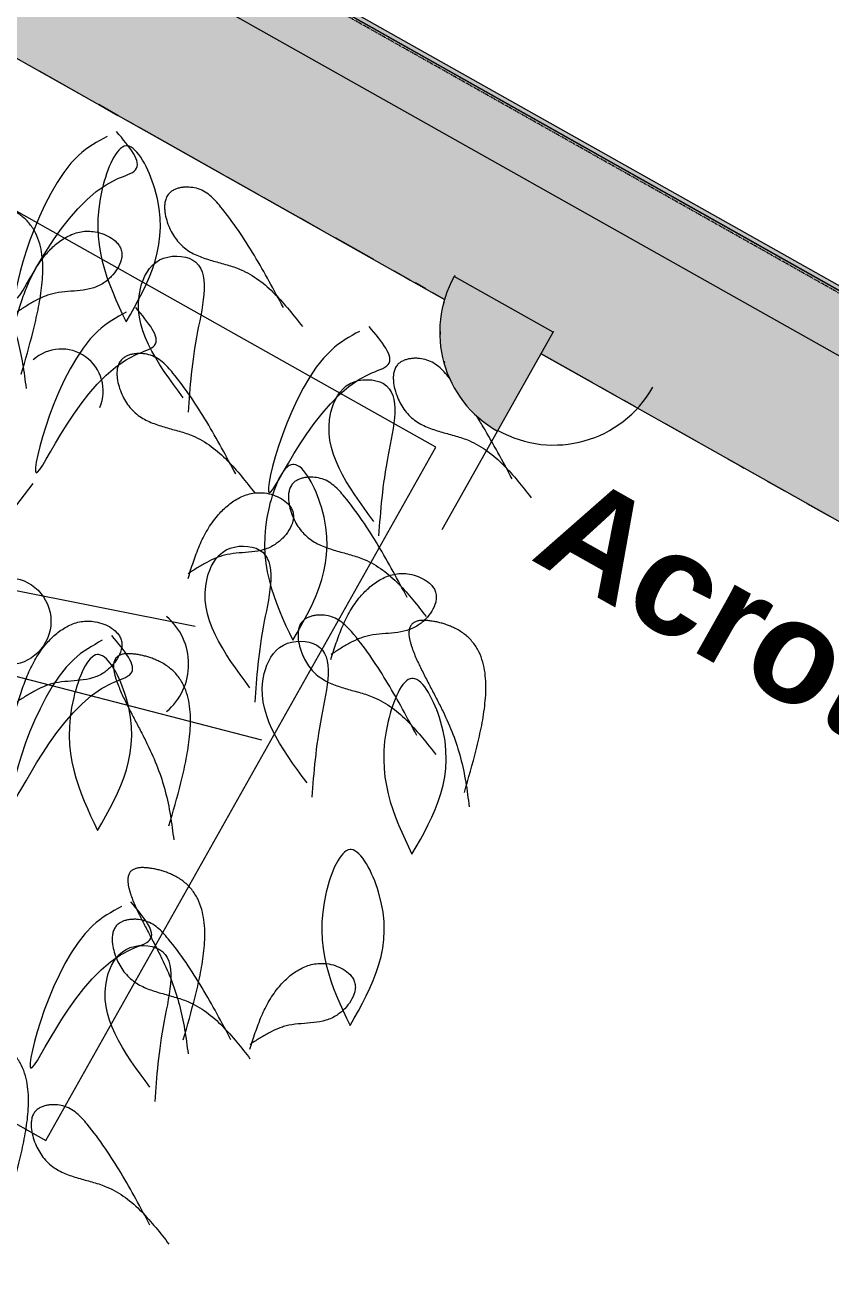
# Model space of a CAD drawing. Header units: millimetres. Extents: x 139864 to 546726, y 40253 to 3921401762.
# Drawn here: x 273551 to 274969, y 92598 to 94809 of the extents above; entities that cross this region are included whole.
import ezdxf

# ---------------------------------------------------------------- set-up
doc = ezdxf.new("R2010")
doc.units = ezdxf.units.MM
doc.linetypes.add('Démoli', pattern=[2.812, 1.875, -0.937])
for name, color, linetype, lineweight in [('AS-22_MOYEN', 3, 'Continuous', 13), ('AS-24_TRES-FIN', 9, 'Continuous', 9), ('AS-29_DEMOLITION', 5, 'Démoli', 13), ('AS-30_COTE-1', 1, 'Continuous', 5), ('AS-31_TXT-1', 32, 'Continuous', 5), ('AS-41_SANITAIRES', 9, 'Continuous', 9), ('AS-42_VEGETATION', 9, 'Continuous', 9)]:
    doc.layers.add(name, color=color, linetype=linetype, lineweight=lineweight)
doc.styles.add('Arial_B_5', font='arialbd.ttf', dxfattribs={"height": 180})
doc.styles.add('Trebuchet MS_2', font='trebuc.ttf', dxfattribs={"height": 165})
doc.dimstyles.new('Cotes_linéaires', dxfattribs={"dimscale": 304.8, "dimtxt": 170.1069, "dimasz": 0.615157, "dimexe": 0.492126, "dimexo": 0.0625, "dimgap": 0.049213, "dimtad": 1, "dimdec": 0, "dimlfac": 0.1, "dimzin": 0, "dimdsep": 46, "dimtxsty": 'Trebuchet MS_2', "dimblk1": 'OBLIQUE', "dimblk2": 'OBLIQUE', "dimsah": 1, "dimcen": 0.09, "dimdle": 0.246063, "dimazin": 0, "dimtfac": 1, "dimtdec": 4, "dimtix": 1, "dimtmove": 0, "dimatfit": 3, "dimfxl": 0, "dimtvp": 1, "dimtolj": 1, "dimtzin": 0, "dimarcsym": 0})

# ---------------------------------------------------------------- blocks, each defined once
blk = doc.blocks.new('Bamboo_powder_1_ - Bamboo_powder_1_-V1-12_ Niveau 12 -  BAT BUREAUX')
at = {"layer": 'AS-42_VEGETATION', "color": 8}
for p, q in [((-27.1, 197), (140.6, 414.6)), ((90.3, 230.5), (425.7, 163.6)), ((543.1, -37.3), (90.3, 79.9))]:
    blk.add_line(p, q, dxfattribs=at)
blk.add_circle((94.5, 171.9), 77.2, dxfattribs=at)
for centre, radius, start, end in [((189.9, 577.3), 73.9, 337.1115, 131.9159), ((304.4, 96.6), 109.7, 310.2856, 49.7144)]:
    blk.add_arc(centre, radius, start, end, dxfattribs=at)
for points, knots in [([(270.5, 1025.6), (253.4, 1016.2), (158.4, 964.6), (54.4, 566.6), (197.2, 929.1), (343.5, 967.5), (309.8, 1007.4), (287.3, 1033.9)], [0, 0, 0, 0, 68.487845, 378.701334, 688.629593, 731.112627, 815.982069, 815.982069, 815.982069, 815.982069]), ([(305.9, 1008.8), (305.3, 1008.9), (286.9, 1008.9), (227, 861.2), (271.5, 767.8), (304.1, 699.2)], [370.894655, 370.894655, 370.894655, 370.894655, 374.291112, 471.989834, 741.78931, 741.78931, 741.78931, 741.78931]), ([(304.1, 699.2), (343.7, 768.2), (397.9, 862.5), (324.1, 1007.5), (305.9, 1008.8)], [0, 0, 0, 0, 271.634227, 370.894655, 370.894655, 370.894655, 370.894655]), ([(580.8, 724.3), (564.3, 755.1), (531.4, 816.7), (490, 878.6), (461.6, 912.2), (451.8, 921.8), (440.6, 929.6), (428.1, 934.6), (417.1, 936.2), (408.5, 936.3), (402, 935.7), (395.7, 934.4), (389.5, 932.2), (383.7, 929.1), (378.6, 924.5), (374.8, 918.4), (372.5, 911.2), (371.7, 903.8), (372, 893.8), (374.1, 881.6), (378.7, 867.9), (384.7, 855.2), (392.2, 843.8), (401.3, 833.7), (414.8, 822.7), (433.9, 813.3), (457.7, 806), (481.7, 799.7), (503.4, 792.6), (522.1, 783.3), (543.1, 769.5), (566.4, 748.6), (591.2, 720.4), (606.6, 700.7), (614.3, 690.8)], [0, 0, 0, 0, 0.389406, 0.778812, 0.829321, 0.879831, 0.93034, 0.98085, 1.028865, 1.052873, 1.076881, 1.100889, 1.124897, 1.148904, 1.172912, 1.200489, 1.228066, 1.255643, 1.28322, 1.338374, 1.393528, 1.444017, 1.494505, 1.544994, 1.595482, 1.68786, 1.780238, 1.872615, 1.964993, 2.034763, 2.104532, 2.244072, 2.383611, 2.52315, 2.52315, 2.52315, 2.52315]), ([(119.6, 607.1), (126.8, 632.1), (137.6, 669.7), (149.5, 720.4), (156, 758.9), (158.2, 791.5), (156.3, 817.5), (152.5, 836.7), (145.6, 855.1), (135.1, 871.7), (121.1, 885.6), (107.8, 894), (97.1, 899), (89.8, 901.9), (82.3, 904.4), (74.7, 906.5), (67, 908.1), (60.5, 909.1), (55.3, 909.7), (51.3, 910), (47.4, 910.1), (42.8, 910), (37.7, 909.2), (33, 907.5), (29.5, 905.4), (27.3, 903.6), (25.4, 901.4), (24, 898.8), (23, 896.1), (22.4, 893.1), (22, 890.2), (21.9, 886.2), (22.3, 881.4), (23.4, 875.7), (24.9, 870.1), (27.1, 862.7), (30.4, 853.6), (34.9, 842.9), (41.4, 828.8), (50.1, 811.5), (60.8, 790.9), (71.6, 770.3), (85.2, 743.6), (100.2, 709.8), (113.6, 668.2), (122.5, 625.4), (126.2, 596.5), (128, 582)], [0, 0, 0, 0, 0.290418, 0.435628, 0.580837, 0.726046, 0.798651, 0.871255, 0.94386, 1.016464, 1.089069, 1.161674, 1.190957, 1.22024, 1.249524, 1.278807, 1.308091, 1.337374, 1.352016, 1.366658, 1.3813, 1.395941, 1.417523, 1.439104, 1.449895, 1.460686, 1.471477, 1.482267, 1.493058, 1.503849, 1.51464, 1.52543, 1.547012, 1.568593, 1.590175, 1.611756, 1.654919, 1.698082, 1.741245, 1.827571, 1.913898, 2.000224, 2.08655, 2.248995, 2.411441, 2.573886, 2.736332, 2.736332, 2.736332, 2.736332]), ([(111.2, 707.6), (114.3, 717.3), (120.4, 736.9), (131, 765.7), (144.5, 793.4), (160.9, 816.8), (179.4, 835.6), (199.1, 849.6), (217.9, 856.9), (233.9, 859), (247.2, 858.4), (261.2, 855.1), (275.4, 848.7), (285.9, 841), (292.4, 832.8), (295.3, 826.7), (296.5, 821.4), (296.8, 815.5), (295.4, 805.3), (289.1, 792.1), (280.1, 780.7), (271.7, 772.8), (264.1, 767.1), (255.2, 762.1), (241.4, 756.9), (223.3, 753.9), (201.5, 752.7), (183.7, 750.9), (170.4, 747.5), (158.3, 743.2), (143.8, 736.2), (127.3, 726.4), (116.6, 719.4), (111.2, 715.9)], [0, 0, 0, 0, 0.114208, 0.228417, 0.342625, 0.456833, 0.546121, 0.635408, 0.724695, 0.769339, 0.813983, 0.87156, 0.929136, 0.986713, 1.015502, 1.04429, 1.06037, 1.076449, 1.108609, 1.172927, 1.237245, 1.269405, 1.301564, 1.342298, 1.383031, 1.464499, 1.545966, 1.627434, 1.663149, 1.698864, 1.770294, 1.841724, 1.913154, 1.913154, 1.913154, 1.913154]), ([(404.7, 565.3), (358.6, 627.4), (299, 707.6), (354.3, 818.1), (461.1, 815.7), (422.1, 665.3), (416.2, 583.6), (413.1, 540.2)], [0, 0, 0, 0, 234.323456, 302.761392, 369.283025, 511.876369, 674.239163, 674.239163, 674.239163, 674.239163]), ([(304.2, 716), (287.1, 706.7), (192.7, 655.4), (89.3, 259.8), (231.3, 620.1), (376.7, 658.3), (343.2, 697.9), (320.9, 724.3)], [0, 0, 0, 0, 68.487845, 378.701333, 688.629593, 731.112626, 815.982069, 815.982069, 815.982069, 815.982069]), ([(714.9, 682.4), (697.8, 673.1), (602.8, 621.5), (498.8, 223.5), (641.6, 586), (787.9, 624.4), (754.2, 664.3), (731.7, 690.8)], [0, 0, 0, 0, 68.487845, 378.701333, 688.629593, 731.112627, 815.982069, 815.982069, 815.982069, 815.982069]), ([(496.9, 431.4), (480.5, 462.2), (447.5, 523.7), (406.1, 585.7), (377.8, 619.3), (368, 628.8), (356.8, 636.6), (344.2, 641.6), (333.3, 643.3), (324.6, 643.4), (318.2, 642.8), (311.8, 641.5), (305.6, 639.3), (299.8, 636.1), (294.7, 631.6), (291, 625.5), (288.7, 618.2), (287.8, 610.8), (288.1, 600.9), (290.3, 588.7), (294.8, 575), (300.9, 562.3), (308.4, 550.9), (317.5, 540.8), (331, 529.8), (350.1, 520.4), (373.8, 513.1), (397.8, 506.7), (419.6, 499.7), (438.3, 490.4), (459.2, 476.6), (482.6, 455.7), (507.3, 427.4), (522.8, 407.7), (530.5, 397.9)], [0, 0, 0, 0, 0.389406, 0.778812, 0.829321, 0.879831, 0.93034, 0.98085, 1.028865, 1.052873, 1.076881, 1.100889, 1.124897, 1.148904, 1.172912, 1.200489, 1.228066, 1.255643, 1.28322, 1.338374, 1.393528, 1.444017, 1.494505, 1.544994, 1.595482, 1.68786, 1.780238, 1.872615, 1.964993, 2.034763, 2.104532, 2.244072, 2.383611, 2.52315, 2.52315, 2.52315, 2.52315]), ([(875, 597.9), (874.3, 598.8), (870.7, 603.2), (864.1, 611), (854.3, 620.5), (843.1, 628.3), (830.6, 633.3), (819.6, 634.9), (811, 635), (804.5, 634.4), (798.2, 633.1), (791.9, 630.9), (786.1, 627.8), (781, 623.3), (777.3, 617.1), (775, 609.9), (774.2, 602.5), (774.4, 592.5), (776.6, 580.3), (781.2, 566.6), (787.2, 553.9), (794.7, 542.5), (803.8, 532.4), (817.3, 521.4), (836.4, 512), (860.2, 504.7), (884.2, 498.4), (905.9, 491.3), (924.6, 482), (945.5, 468.3), (968.9, 447.3), (993.7, 419.1), (1009.1, 399.4), (1016.8, 389.5)], [0.765947, 0.765947, 0.765947, 0.765947, 0.778812, 0.829321, 0.879831, 0.93034, 0.98085, 1.028865, 1.052873, 1.076881, 1.100889, 1.124897, 1.148904, 1.172912, 1.200489, 1.228066, 1.255643, 1.28322, 1.338374, 1.393528, 1.444017, 1.494505, 1.544994, 1.595482, 1.68786, 1.780238, 1.872615, 1.964993, 2.034763, 2.104532, 2.244072, 2.383611, 2.52315, 2.52315, 2.52315, 2.52315]), ([(740.1, 347.7), (694, 409.8), (634.4, 490), (689.7, 600.5), (796.5, 598.1), (757.5, 447.7), (751.6, 366), (748.5, 322.6)], [0, 0, 0, 0, 234.323456, 302.761392, 369.283025, 511.876369, 674.239163, 674.239163, 674.239163, 674.239163]), ([(983.3, 423), (966.8, 453.8), (946.7, 491.4), (924.3, 527.8), (920.1, 534.4)], [0, 0, 0, 0, 0.3894058, 0.4762625, 0.4762625, 0.4762625, 0.4762625]), ([(599.4, 448.1), (598.8, 448.2), (580.4, 448.2), (520.5, 300.5), (564.9, 207.1), (597.6, 138.5)], [370.894655, 370.894655, 370.894655, 370.894655, 374.291113, 471.989834, 741.78931, 741.78931, 741.78931, 741.78931]), ([(597.6, 138.5), (637.2, 207.5), (691.3, 301.8), (617.5, 446.8), (599.4, 448.1)], [0, 0, 0, 0, 271.634227, 370.894655, 370.894655, 370.894655, 370.894655]), ([(798.8, 213.8), (782.3, 244.6), (749.4, 306.1), (708, 368.1), (679.6, 401.7), (669.9, 411.2), (658.6, 419.1), (646.1, 424), (635.1, 425.7), (626.5, 425.8), (620, 425.2), (613.7, 423.9), (607.5, 421.7), (601.7, 418.6), (596.6, 414), (592.8, 407.9), (590.5, 400.6), (589.7, 393.2), (590, 383.3), (592.1, 371.1), (596.7, 357.4), (602.7, 344.7), (610.2, 333.3), (619.3, 323.2), (632.9, 312.2), (651.9, 302.8), (675.7, 295.5), (699.7, 289.1), (721.5, 282.1), (740.1, 272.8), (761.1, 259), (784.4, 238.1), (809.2, 209.8), (824.6, 190.1), (832.3, 180.3)], [0, 0, 0, 0, 0.389406, 0.778812, 0.829321, 0.879831, 0.93034, 0.98085, 1.028865, 1.052873, 1.076881, 1.100889, 1.124897, 1.148904, 1.172912, 1.200489, 1.228066, 1.255643, 1.28322, 1.338374, 1.393528, 1.444017, 1.494505, 1.544994, 1.595482, 1.68786, 1.780238, 1.872615, 1.964993, 2.034763, 2.104532, 2.244072, 2.383611, 2.52315, 2.52315, 2.52315, 2.52315]), ([(413.1, 247.3), (416.1, 257), (422.2, 276.6), (432.8, 305.4), (446.4, 333.1), (462.8, 356.5), (481.2, 375.3), (500.9, 389.3), (519.8, 396.6), (535.8, 398.7), (549, 398.1), (563, 394.8), (577.3, 388.4), (587.8, 380.7), (594.3, 372.5), (597.2, 366.4), (598.3, 361.1), (598.7, 355.2), (597.2, 345), (591, 331.8), (582, 320.4), (573.5, 312.5), (566, 306.8), (557, 301.8), (543.3, 296.6), (525.2, 293.6), (503.3, 292.4), (485.6, 290.6), (472.3, 287.2), (460.2, 282.9), (445.7, 275.9), (429.2, 266.1), (418.5, 259.1), (413.1, 255.6)], [0, 0, 0, 0, 0.114208, 0.228417, 0.342625, 0.456833, 0.546121, 0.635408, 0.724695, 0.769339, 0.813983, 0.87156, 0.929136, 0.986713, 1.015502, 1.04429, 1.06037, 1.076449, 1.108609, 1.172927, 1.237245, 1.269405, 1.301564, 1.342298, 1.383031, 1.464499, 1.545966, 1.627434, 1.663149, 1.698864, 1.770294, 1.841724, 1.913154, 1.913154, 1.913154, 1.913154]), ([(522.1, 54.8), (476, 116.9), (416.4, 197.1), (471.7, 307.6), (578.5, 305.2), (539.4, 154.8), (533.6, 73.1), (530.5, 29.7)], [0, 0, 0, 0, 234.323456, 302.761391, 369.283025, 511.876369, 674.239163, 674.239163, 674.239163, 674.239163]), ([(664.6, 105), (667.7, 114.8), (673.8, 134.3), (684.4, 163.2), (697.9, 190.8), (714.3, 214.2), (732.8, 233), (752.5, 247), (771.4, 254.4), (787.3, 256.4), (800.6, 255.8), (814.6, 252.5), (828.8, 246.2), (839.3, 238.4), (845.9, 230.2), (848.7, 224.1), (849.9, 218.8), (850.2, 213), (848.8, 202.7), (842.5, 189.5), (833.5, 178.1), (825.1, 170.2), (817.5, 164.5), (808.6, 159.5), (794.8, 154.4), (776.7, 151.3), (754.9, 150.1), (737.1, 148.3), (723.8, 144.9), (711.7, 140.6), (697.2, 133.7), (680.7, 123.8), (670, 116.8), (664.6, 113.3)], [0, 0, 0, 0, 0.114208, 0.228417, 0.342625, 0.456833, 0.546121, 0.635408, 0.724695, 0.769339, 0.813983, 0.87156, 0.929136, 0.986713, 1.015502, 1.04429, 1.06037, 1.076449, 1.108609, 1.172927, 1.237245, 1.269405, 1.301564, 1.342298, 1.383031, 1.464499, 1.545966, 1.627434, 1.663149, 1.698864, 1.770294, 1.841724, 1.913154, 1.913154, 1.913154, 1.913154]), ([(815.6, -28.9), (799.1, 1.9), (766.2, 63.4), (724.8, 125.4), (696.4, 159), (686.6, 168.5), (675.4, 176.3), (662.9, 181.3), (651.9, 183), (643.3, 183.1), (636.8, 182.5), (630.5, 181.2), (624.2, 179), (618.4, 175.8), (613.3, 171.3), (609.6, 165.2), (607.3, 157.9), (606.5, 150.5), (606.7, 140.6), (608.9, 128.4), (613.5, 114.7), (619.5, 102), (627, 90.6), (636.1, 80.5), (649.6, 69.5), (668.7, 60.1), (692.5, 52.8), (716.5, 46.4), (738.2, 39.4), (756.9, 30.1), (777.8, 16.3), (801.2, -4.6), (826, -32.9), (841.4, -52.6), (849.1, -62.4)], [0, 0, 0, 0, 0.389406, 0.778812, 0.829321, 0.879831, 0.93034, 0.98085, 1.028865, 1.052873, 1.076881, 1.100889, 1.124897, 1.148904, 1.172912, 1.200489, 1.228066, 1.255643, 1.28322, 1.338374, 1.393528, 1.444017, 1.494505, 1.544994, 1.595482, 1.68786, 1.780238, 1.872615, 1.964993, 2.034763, 2.104532, 2.244072, 2.383611, 2.52315, 2.52315, 2.52315, 2.52315]), ([(111.2, 21.3), (114.3, 31.1), (120.4, 50.6), (131, 79.5), (144.5, 107.1), (160.9, 130.5), (179.4, 149.3), (199.1, 163.3), (217.9, 170.7), (233.9, 172.7), (247.2, 172.1), (261.2, 168.8), (275.4, 162.5), (285.9, 154.7), (292.4, 146.5), (295.3, 140.4), (296.5, 135.1), (296.8, 129.3), (295.4, 119), (289.1, 105.8), (280.1, 94.5), (271.7, 86.5), (264.1, 80.8), (255.2, 75.8), (241.4, 70.7), (223.3, 67.7), (201.5, 66.4), (183.7, 64.6), (170.4, 61.2), (158.3, 56.9), (143.8, 50), (127.3, 40.2), (116.6, 33.2), (111.2, 29.7)], [0, 0, 0, 0, 0.114208, 0.228417, 0.342625, 0.456833, 0.546121, 0.635408, 0.724695, 0.769339, 0.813983, 0.87156, 0.929136, 0.986713, 1.015502, 1.04429, 1.06037, 1.076449, 1.108609, 1.172927, 1.237245, 1.269405, 1.301564, 1.342298, 1.383031, 1.464499, 1.545966, 1.627434, 1.663149, 1.698864, 1.770294, 1.841724, 1.913154, 1.913154, 1.913154, 1.913154]), ([(899.4, -129.4), (906.6, -104.3), (917.4, -66.8), (929.3, -16.1), (935.8, 22.4), (938, 55), (936.1, 81), (932.3, 100.3), (925.5, 118.6), (914.9, 135.3), (900.9, 149.1), (887.6, 157.5), (877, 162.5), (869.6, 165.4), (862.1, 167.9), (854.5, 170), (846.8, 171.6), (840.3, 172.6), (835.1, 173.2), (831.2, 173.5), (827.2, 173.6), (822.6, 173.5), (817.5, 172.7), (812.8, 171), (809.3, 168.9), (807.1, 167.1), (805.2, 164.9), (803.8, 162.3), (802.8, 159.6), (802.2, 156.7), (801.9, 153.7), (801.7, 149.8), (802.1, 144.9), (803.2, 139.2), (804.7, 133.6), (806.9, 126.2), (810.2, 117.1), (814.7, 106.4), (821.2, 92.3), (829.9, 75), (840.6, 54.4), (851.4, 33.9), (865, 7.1), (880, -26.7), (893.4, -68.3), (902.3, -111.1), (906, -140), (907.8, -154.5)], [0, 0, 0, 0, 0.290418, 0.435628, 0.580837, 0.726046, 0.798651, 0.871255, 0.94386, 1.016464, 1.089069, 1.161674, 1.190957, 1.22024, 1.249524, 1.278807, 1.308091, 1.337374, 1.352016, 1.366658, 1.3813, 1.395941, 1.417523, 1.439104, 1.449895, 1.460686, 1.471477, 1.482267, 1.493058, 1.503849, 1.51464, 1.52543, 1.547012, 1.568593, 1.590175, 1.611756, 1.654919, 1.698082, 1.741245, 1.827571, 1.913898, 2.000224, 2.08655, 2.248995, 2.411441, 2.573886, 2.736332, 2.736332, 2.736332, 2.736332]), ([(262.2, 138.5), (245, 129.1), (150, 77.5), (46, -320.5), (188.8, 42), (335.1, 80.4), (301.4, 120.3), (278.9, 146.8)], [0, 0, 0, 0, 68.487845, 378.701333, 688.629593, 731.112627, 815.982069, 815.982069, 815.982069, 815.982069]), ([(622.7, -112.6), (576.6, -50.5), (517, 29.7), (572.4, 140.2), (679.1, 137.8), (640.1, -12.6), (634.2, -94.3), (631.1, -137.7)], [0, 0, 0, 0, 234.323456, 302.761392, 369.283025, 511.876368, 674.239162, 674.239162, 674.239162, 674.239162]), ([(255.6, 113.3), (255, 113.4), (236.6, 113.4), (176.7, -34.2), (221.2, -127.7), (253.8, -196.3)], [370.894655, 370.894655, 370.894655, 370.894655, 374.291113, 471.989834, 741.78931, 741.78931, 741.78931, 741.78931]), ([(253.8, -196.3), (293.4, -127.3), (347.5, -33), (273.7, 112), (255.6, 113.3)], [0, 0, 0, 0, 271.634227, 370.894655, 370.894655, 370.894655, 370.894655]), ([(379.5, -187.9), (386.7, -162.9), (397.6, -125.4), (409.4, -74.7), (416, -36.1), (418.1, -3.6), (416.3, 22.4), (412.5, 41.7), (405.6, 60.1), (395.1, 76.7), (381, 90.5), (367.7, 98.9), (357.1, 103.9), (349.7, 106.9), (342.3, 109.4), (334.7, 111.4), (327, 113.1), (320.5, 114.1), (315.2, 114.6), (311.3, 114.9), (307.3, 115), (302.7, 114.9), (297.6, 114.1), (292.9, 112.4), (289.5, 110.4), (287.2, 108.5), (285.3, 106.3), (283.9, 103.8), (282.9, 101), (282.3, 98.1), (282, 95.1), (281.9, 91.2), (282.3, 86.3), (283.4, 80.6), (284.8, 75), (287, 67.6), (290.4, 58.5), (294.9, 47.8), (301.3, 33.7), (310, 16.4), (320.7, -4.2), (331.5, -24.7), (345.1, -51.5), (360.1, -85.2), (373.6, -126.9), (382.5, -169.7), (386.1, -198.6), (387.9, -213)], [0, 0, 0, 0, 0.290418, 0.435628, 0.580837, 0.726046, 0.798651, 0.871255, 0.94386, 1.016464, 1.089069, 1.161674, 1.190957, 1.22024, 1.249524, 1.278807, 1.308091, 1.337374, 1.352016, 1.366658, 1.3813, 1.395941, 1.417523, 1.439104, 1.449895, 1.460686, 1.471477, 1.482267, 1.493058, 1.503849, 1.51464, 1.52543, 1.547012, 1.568593, 1.590175, 1.611756, 1.654919, 1.698082, 1.741245, 1.827571, 1.913898, 2.000224, 2.08655, 2.248995, 2.411441, 2.573886, 2.736332, 2.736332, 2.736332, 2.736332]), ([(809, 71.5), (808.4, 71.5), (790, 71.6), (730.1, -76.1), (774.6, -169.5), (807.2, -238.2)], [370.894655, 370.894655, 370.894655, 370.894655, 374.291112, 471.989834, 741.78931, 741.78931, 741.78931, 741.78931]), ([(807.2, -238.2), (846.8, -169.1), (901, -74.8), (827.2, 70.2), (809, 71.5)], [0, 0, 0, 0, 271.634227, 370.894655, 370.894655, 370.894655, 370.894655]), ([(700, -229.8), (699.4, -229.7), (681, -229.7), (621.1, -377.4), (665.6, -470.8), (698.2, -539.4)], [370.894655, 370.894655, 370.894655, 370.894655, 374.291113, 471.989834, 741.78931, 741.78931, 741.78931, 741.78931]), ([(698.2, -539.4), (737.8, -470.4), (791.9, -376.1), (718.2, -231.1), (700, -229.8)], [0, 0, 0, 0, 271.634227, 370.894655, 370.894655, 370.894655, 370.894655]), ([(404.7, -564.6), (411.9, -539.5), (422.7, -502), (434.6, -451.3), (441.1, -412.7), (443.3, -380.2), (441.4, -354.2), (437.6, -334.9), (430.7, -316.6), (420.2, -299.9), (406.2, -286.1), (392.9, -277.7), (382.2, -272.7), (374.9, -269.8), (367.4, -267.3), (359.8, -265.2), (352.1, -263.5), (345.6, -262.6), (340.4, -262), (336.4, -261.7), (332.5, -261.6), (327.9, -261.7), (322.8, -262.5), (318.1, -264.2), (314.6, -266.3), (312.4, -268.1), (310.5, -270.3), (309.1, -272.8), (308.1, -275.6), (307.5, -278.5), (307.1, -281.5), (307, -285.4), (307.4, -290.3), (308.5, -296), (309.9, -301.6), (312.2, -309), (315.5, -318.1), (320, -328.8), (326.5, -342.9), (335.1, -360.2), (345.9, -380.8), (356.7, -401.3), (370.3, -428.1), (385.2, -461.8), (398.7, -503.5), (407.6, -546.3), (411.3, -575.2), (413.1, -589.7)], [0, 0, 0, 0, 0.290418, 0.435628, 0.580837, 0.726046, 0.798651, 0.871255, 0.94386, 1.016464, 1.089069, 1.161674, 1.190957, 1.22024, 1.249524, 1.278807, 1.308091, 1.337374, 1.352016, 1.366658, 1.3813, 1.395941, 1.417523, 1.439104, 1.449895, 1.460686, 1.471477, 1.482267, 1.493058, 1.503849, 1.51464, 1.52543, 1.547012, 1.568593, 1.590175, 1.611756, 1.654919, 1.698082, 1.741245, 1.827571, 1.913898, 2.000224, 2.08655, 2.248995, 2.411441, 2.573886, 2.736332, 2.736332, 2.736332, 2.736332]), ([(295.7, -330.2), (278.5, -339.6), (183.5, -391.2), (79.6, -789.2), (222.4, -426.7), (368.7, -388.3), (335, -348.4), (312.5, -321.8)], [0, 0, 0, 0, 68.487845, 378.701333, 688.629593, 731.112626, 815.982069, 815.982069, 815.982069, 815.982069]), ([(488.6, -564.6), (472.1, -533.8), (439.2, -472.2), (397.8, -410.2), (369.4, -376.6), (359.6, -367.1), (348.4, -359.3), (335.9, -354.3), (324.9, -352.6), (316.2, -352.6), (309.8, -353.1), (303.4, -354.4), (297.2, -356.6), (291.4, -359.8), (286.3, -364.3), (282.6, -370.5), (280.3, -377.7), (279.4, -385.1), (279.7, -395), (281.9, -407.2), (286.5, -421), (292.5, -433.6), (300, -445), (309.1, -455.2), (322.6, -466.1), (341.7, -475.5), (365.4, -482.8), (389.5, -489.2), (411.2, -496.2), (429.9, -505.5), (450.8, -519.3), (474.2, -540.2), (499, -568.5), (514.4, -588.2), (522.1, -598)], [0, 0, 0, 0, 0.389406, 0.778812, 0.829321, 0.879831, 0.93034, 0.98085, 1.028865, 1.052873, 1.076881, 1.100889, 1.124897, 1.148904, 1.172912, 1.200489, 1.228066, 1.255643, 1.28322, 1.338374, 1.393528, 1.444017, 1.494505, 1.544994, 1.595482, 1.68786, 1.780238, 1.872615, 1.964993, 2.034763, 2.104532, 2.244072, 2.383611, 2.52315, 2.52315, 2.52315, 2.52315]), ([(346, -648.2), (299.9, -586.1), (240.3, -505.9), (295.6, -395.4), (402.4, -397.8), (363.4, -548.2), (357.5, -629.9), (354.4, -673.3)], [0, 0, 0, 0, 234.323456, 302.761391, 369.283025, 511.876369, 674.239163, 674.239163, 674.239163, 674.239163]), ([(522.1, -581.3), (525.1, -571.5), (531.2, -552), (541.8, -523.1), (555.4, -495.5), (571.8, -472), (590.2, -453.2), (609.9, -439.3), (628.8, -431.9), (644.8, -429.9), (658, -430.4), (672.1, -433.7), (686.3, -440.1), (696.8, -447.8), (703.3, -456.1), (706.2, -462.1), (707.3, -467.5), (707.7, -473.3), (706.2, -483.6), (700, -496.7), (691, -508.1), (682.5, -516), (675, -521.7), (666, -526.7), (652.3, -531.9), (634.2, -534.9), (612.3, -536.2), (594.6, -538), (581.3, -541.4), (569.2, -545.7), (554.7, -552.6), (538.2, -562.4), (527.5, -569.4), (522.1, -572.9)], [0, 0, 0, 0, 0.114208, 0.228417, 0.342625, 0.456833, 0.546121, 0.635408, 0.724695, 0.769339, 0.813983, 0.87156, 0.929136, 0.986713, 1.015502, 1.04429, 1.06037, 1.076449, 1.108609, 1.172927, 1.237245, 1.269405, 1.301564, 1.342298, 1.383031, 1.464499, 1.545966, 1.627434, 1.663149, 1.698864, 1.770294, 1.841724, 1.913154, 1.913154, 1.913154, 1.913154]), ([(94.5, -857.5), (101.6, -832.4), (112.5, -794.9), (124.3, -744.2), (130.9, -705.7), (133, -673.1), (131.2, -647.1), (127.4, -627.9), (120.5, -609.5), (110, -592.8), (96, -579), (82.6, -570.6), (72, -565.6), (64.7, -562.7), (57.2, -560.2), (49.6, -558.1), (41.9, -556.5), (35.4, -555.5), (30.1, -554.9), (26.2, -554.6), (22.2, -554.5), (17.6, -554.6), (12.5, -555.4), (7.8, -557.1), (4.4, -559.2), (2.1, -561), (0.2, -563.2), (-1.2, -565.8), (-2.1, -568.5), (-2.8, -571.5), (-3.1, -574.4), (-3.2, -578.4), (-2.8, -583.2), (-1.7, -588.9), (-0.3, -594.5), (1.9, -601.9), (5.3, -611), (9.8, -621.7), (16.3, -635.8), (24.9, -653.1), (35.6, -673.7), (46.4, -694.2), (60.1, -721), (75, -754.8), (88.5, -796.4), (97.4, -839.2), (101, -868.1), (102.8, -882.6)], [0, 0, 0, 0, 0.290418, 0.435628, 0.580837, 0.726046, 0.798651, 0.871255, 0.94386, 1.016464, 1.089069, 1.161674, 1.190957, 1.22024, 1.249524, 1.278807, 1.308091, 1.337374, 1.352016, 1.366658, 1.3813, 1.395941, 1.417523, 1.439104, 1.449895, 1.460686, 1.471477, 1.482267, 1.493058, 1.503849, 1.51464, 1.52543, 1.547012, 1.568593, 1.590175, 1.611756, 1.654919, 1.698082, 1.741245, 1.827571, 1.913898, 2.000224, 2.08655, 2.248995, 2.411441, 2.573886, 2.736332, 2.736332, 2.736332, 2.736332]), ([(346, -890.9), (329.6, -860.2), (296.6, -798.6), (255.2, -736.6), (226.8, -703), (217.1, -693.5), (205.8, -685.7), (193.3, -680.7), (182.4, -679), (173.7, -678.9), (167.3, -679.5), (160.9, -680.8), (154.7, -683), (148.9, -686.2), (143.8, -690.7), (140, -696.9), (137.7, -704.1), (136.9, -711.5), (137.2, -721.4), (139.4, -733.6), (143.9, -747.4), (150, -760), (157.4, -771.4), (166.5, -781.6), (180.1, -792.5), (199.1, -801.9), (222.9, -809.2), (246.9, -815.6), (268.7, -822.6), (287.3, -831.9), (308.3, -845.7), (331.7, -866.6), (356.4, -894.9), (371.8, -914.6), (379.5, -924.4)], [0, 0, 0, 0, 0.389406, 0.778812, 0.829321, 0.879831, 0.93034, 0.98085, 1.028865, 1.052873, 1.076881, 1.100889, 1.124897, 1.148904, 1.172912, 1.200489, 1.228066, 1.255643, 1.28322, 1.338374, 1.393528, 1.444017, 1.494505, 1.544994, 1.595482, 1.68786, 1.780238, 1.872615, 1.964993, 2.034763, 2.104532, 2.244072, 2.383611, 2.52315, 2.52315, 2.52315, 2.52315])]:
    blk.add_open_spline(points, degree=3, knots=knots, dxfattribs=at)
blk = doc.blocks.new('Appareils sanitaires 12 - Appareils sanitaires 1-9524873-12_ Niveau 12 -  BAT BUREAUX')
at = {"layer": 'AS-41_SANITAIRES'}
for p, q in [((530105.8, 91704), (530105.8, 90304)), ((531505.8, 90304), (531505.8, 91704)), ((530105.8, 90304), (531505.8, 90304))]:
    blk.add_line(p, q, dxfattribs=at)
blk = doc.blocks.new('corniche2 - corniche-9525258-12_ Niveau 12 -  BAT BUREAUX')
at = {"layer": 'AS-41_SANITAIRES'}
for points in [[(532644.4, 92851.9), (532647.9, 92858.2), (522702.2, 98461.2), (522709.4, 98448.8), (532436.8, 92968.9)], [(532472.5, 92546.9), (532492.7, 92582.6), (532492.7, 92765), (532570.7, 92721.1), (532644.4, 92851.9), (522709.4, 98448.8), (523060.3, 97849.3), (529308.1, 94329.6), (529323.6, 94366.1), (529497.9, 94268), (529478.5, 94233.6), (532436.8, 92567)]]:
    blk.add_hatch(color=256, dxfattribs=at).paths.add_polyline_path(points, flags=0)
h = blk.add_hatch(color=256, dxfattribs=at)
h.paths.add_polyline_path([(532456.8, 92551.1), (532470.9, 92544), (532472.5, 92546.9), (529478.5, 94233.6), (529476.5, 94230.1), (529549.3, 94188.9), (532454.2, 92552.6)], flags=0)
h.paths.add_polyline_path([(524787.2, 96876.4), (524787.2, 96876.4), (524774.7, 96881.3)], flags=0)
h.paths.add_polyline_path([(529306.5, 94325.8), (529308.1, 94329.6), (523059.5, 97849.7), (523063.7, 97842.6), (525394.3, 96529.7), (525486.3, 96477.8), (529306.1, 94326)], flags=0)
for p, q in [((532647.9, 92858.2), (522702.2, 98461.2)), ((532644.4, 92851.9), (522709.4, 98448.8)), ((523063.8, 97842.4), (529306.4, 94325.6)), ((528685.7, 94675.4), (528593.8, 94727.2)), ((528612.2, 94716.8), (528667.3, 94685.8)), ((528697.7, 94668.7), (528731.6, 94649.5)), ((528731.6, 94649.5), (528697.7, 94668.7)), ((528759.2, 94634), (528740.8, 94644.4)), ((528768.4, 94628.8), (528814.3, 94603)), ((528915.3, 94546), (528768.4, 94628.8)), ((528832.7, 94592.6), (528851.1, 94582.3)), ((528887.8, 94561.6), (528915.3, 94546)), ((528979.7, 94509.8), (528924.5, 94540.9)), ((528942.9, 94530.5), (528961.3, 94520.2)), ((528988.8, 94504.6), (529034.8, 94478.8)), ((529089.9, 94447.7), (528988.8, 94504.6)), ((529053.2, 94468.4), (529071.5, 94458.1)), ((529114.3, 94433.9), (529126.6, 94427)), ((529181.8, 94396), (529114.3, 94433.9)), ((529246.1, 94359.7), (529218.5, 94375.3)), ((529236.9, 94364.9), (529246.1, 94359.7)), ((529273.6, 94344.2), (529255.3, 94354.6)), ((529285.9, 94337.3), (529306.5, 94325.7)), ((529306.5, 94325.7), (529285.9, 94337.3)), ((529567.6, 94178.6), (529476.4, 94230)), ((529476.4, 94229.9), (532470.4, 92543.2)), ((529579.9, 94171.6), (529610.6, 94154.4)), ((529610.6, 94154.4), (529579.9, 94171.6)), ((529641.1, 94137.2), (529622.7, 94147.5)), ((529751.3, 94075.1), (529696.2, 94106.1)), ((529834, 94028.5), (529806.4, 94044)), ((529824.8, 94033.7), (529834, 94028.5)), ((529861.6, 94013), (529843.2, 94023.3)), ((529874, 94006), (529904.6, 93988.7)), ((529904.6, 93988.7), (529874, 94006)), ((529935, 93971.6), (529916, 93982.3)), ((529944.2, 93966.4), (529985.1, 93943.4)), ((529985.1, 93943.4), (529944.2, 93966.4))]:
    blk.add_line(p, q, dxfattribs=at)
blk = doc.blocks.new('_Oblique')
at = {"color": 0, "linetype": 'ByBlock', "lineweight": -2}
blk.add_line((-0.5, -0.5), (0.5, 0.5), dxfattribs=at)
blk = doc.blocks.new('DIMBLOCK19-12_ Niveau 12 -  BAT BUREAUX')
at = {"layer": 'AS-30_COTE-1', "color": 0, "lineweight": -2, "transparency": 16777216}
for p, q in [((268016.9, 99005.1), (268118, 99184.6)), ((267979, 99090.7), (280384.7, 92101.9)), ((280291.9, 92090), (280392.9, 92269.4))]:
    blk.add_line(p, q, dxfattribs=at)
at = {"layer": 'Defpoints', "color": 0, "transparency": 16777216}
for p in [(268007.6, 98988.5), (280319.3, 92138.8), (280282.5, 92073.4)]:
    blk.add_point(p, dxfattribs=at)
at = {"layer": 'AS-30_COTE-1', "color": 0, "lineweight": -2, "transparency": 16777216, "xscale": 187.5, "yscale": 187.5, "zscale": 187.5}
for p, rotation in [((268044.4, 99053.9), 150.6051502308963), ((280319.3, 92138.8), 330.6051502308963)]:
    blk.add_blockref('_Oblique', p, dxfattribs=dict(at, rotation=rotation))
at = {"layer": 'AS-30_COTE-1', "color": 0, "transparency": 16777216, "insert": (274230.5, 95682.8), "char_height": 165, "width": 581.247, "attachment_point": 5, "rotation": 330.6052, "style": 'Trebuchet MS_2'}
blk.add_mtext('\\A1;1409', dxfattribs=at)
blk = doc.blocks.new('DIMBLOCK23-12_ Niveau 12 -  BAT BUREAUX')
at = {"layer": 'AS-30_COTE-1', "color": 0, "lineweight": -2, "transparency": 16777216}
for p, q in [((268217, 99362.7), (268317.9, 99542.3)), ((268179.1, 99448.3), (308413.3, 76840.3)), ((308320.5, 76828.2), (308421.4, 77007.8))]:
    blk.add_line(p, q, dxfattribs=at)
at = {"layer": 'Defpoints', "color": 0, "transparency": 16777216}
for p in [(268207.7, 99346.1), (308347.9, 76877), (308311.2, 76811.6)]:
    blk.add_point(p, dxfattribs=at)
at = {"layer": 'AS-30_COTE-1', "color": 0, "lineweight": -2, "transparency": 16777216, "xscale": 187.5, "yscale": 187.5, "zscale": 187.5}
for p, rotation in [((268244.5, 99411.5), 150.6679493154123), ((308347.9, 76877), 330.6679493154123)]:
    blk.add_blockref('_Oblique', p, dxfattribs=dict(at, rotation=rotation))
at = {"layer": 'AS-30_COTE-1', "color": 0, "transparency": 16777216, "insert": (288344.8, 88230.8), "char_height": 165, "width": 581.247, "attachment_point": 5, "rotation": 330.6679, "style": 'Trebuchet MS_2'}
blk.add_mtext('\\A1;4600', dxfattribs=at)

msp = doc.modelspace()

# ---------------------------------------------------------------- hatches: boundary and pattern name
at = {"layer": 'AS-24_TRES-FIN'}
msp.add_hatch(color=7, dxfattribs=at).paths.add_polyline_path([(274382.84024, 94093.70813), (274481.00928, 94267.96671), (274306.76469, 94366.12786), (274289.2897, 94324.89257), (274281.42806, 94280.80268), (274283.57394, 94236.06881), (274295.61974, 94192.93388), (274316.9615, 94153.56063), (274346.52917, 94119.92319)], flags=0)

# ---------------------------------------------------------------- linework, layer by layer
at = {"layer": 'AS-22_MOYEN'}
for p, q in [((274481.00928, 94267.96671), (274306.76469, 94366.12786)), ((274382.84024, 94093.70813), (274481.00928, 94267.96671))]:
    msp.add_line(p, q, dxfattribs=at)
msp.add_arc((274481.02327, 94267.95883), 200.00803, 150.60515023, 240.60054803, dxfattribs=at)
at = {"layer": 'AS-24_TRES-FIN'}
for p, q in [((279975.76641, 91528.90644), (267700.81053, 98444.03499)), ((267800.81053, 98272.85567), (277480.19236, 92819.95056)), ((274481.00928, 94267.96671), (274481.77119, 94269.31918)), ((274285.44102, 93920.81601), (274382.84024, 94093.70813))]:
    msp.add_line(p, q, dxfattribs=at)
for start, end in [(150.60515023, 151.05497684), (165.33371803, 166.59353198), (180.09469986, 181.52052865), (195.24582688, 195.96425442), (240.60515023, 330.60515023)]:
    msp.add_arc((274481.77119, 94269.31918), 200, start, end, dxfattribs=at)
at = {"layer": 'AS-29_DEMOLITION'}
msp.add_line((279990.35654, 91516.28064), (267716.19257, 98430.96306), dxfattribs=at)

# ---------------------------------------------------------------- block references
at = {"layer": 'AS-41_SANITAIRES'}
msp.add_blockref('corniche2 - corniche-9525258-12_ Niveau 12 -  BAT BUREAUX', (-255016.84136, 0), dxfattribs=at)
at = {"layer": 'AS-41_SANITAIRES', "rotation": 60.63671974313305}
msp.add_blockref('Appareils sanitaires 12 - Appareils sanitaires 1-9524873-12_ Niveau 12 -  BAT BUREAUX', (92355.41176, -413437.04197), dxfattribs=at)
at = {"layer": 'AS-42_VEGETATION', "color": 8}
msp.add_blockref('Bamboo_powder_1_ - Bamboo_powder_1_-V1-12_ Niveau 12 -  BAT BUREAUX', (273425.05014, 93587.06405), dxfattribs=at)

# ---------------------------------------------------------------- texts
at = {"layer": 'AS-31_TXT-1', "color": 7, "insert": (274526.12548, 94025.93174), "char_height": 180, "width": 2266.7714062, "attachment_point": 1, "rotation": 330.60515023, "style": 'Arial_B_5'}
msp.add_mtext('Acrotère +46.86', dxfattribs=at)

# ---------------------------------------------------------------- dimensions: what is measured, and where the dimension line sits
at = {"layer": 'AS-30_COTE-1'}
for base, p1, p2, angle, override, picture, middle in [((308347.89176, 76877.01826), (268207.7127, 99346.14124), (308311.15149, 76811.6336), 330.66794932, {"dimpost": '<>', "dimfxl": 46000.976485}, 'DIMBLOCK23-12_ Niveau 12 -  BAT BUREAUX', (288344.77837, 88230.77355)), ((280319.3237, 92138.75056), (268007.5559, 98988.53477), (280282.51179, 92073.40622), 330.60515023, {"dimpost": '<>', "dimfxl": 14088.773722}, 'DIMBLOCK19-12_ Niveau 12 -  BAT BUREAUX', (274230.54655, 95682.76299))]:
    dim = msp.add_linear_dim(base=base, p1=p1, p2=p2, angle=angle, dimstyle='Cotes_linéaires', override=override, dxfattribs=at)
    dim.commit()
    dim.dimension.update_dxf_attribs({"geometry": picture, "text_midpoint": middle})

doc.saveas('drawing.dxf')
